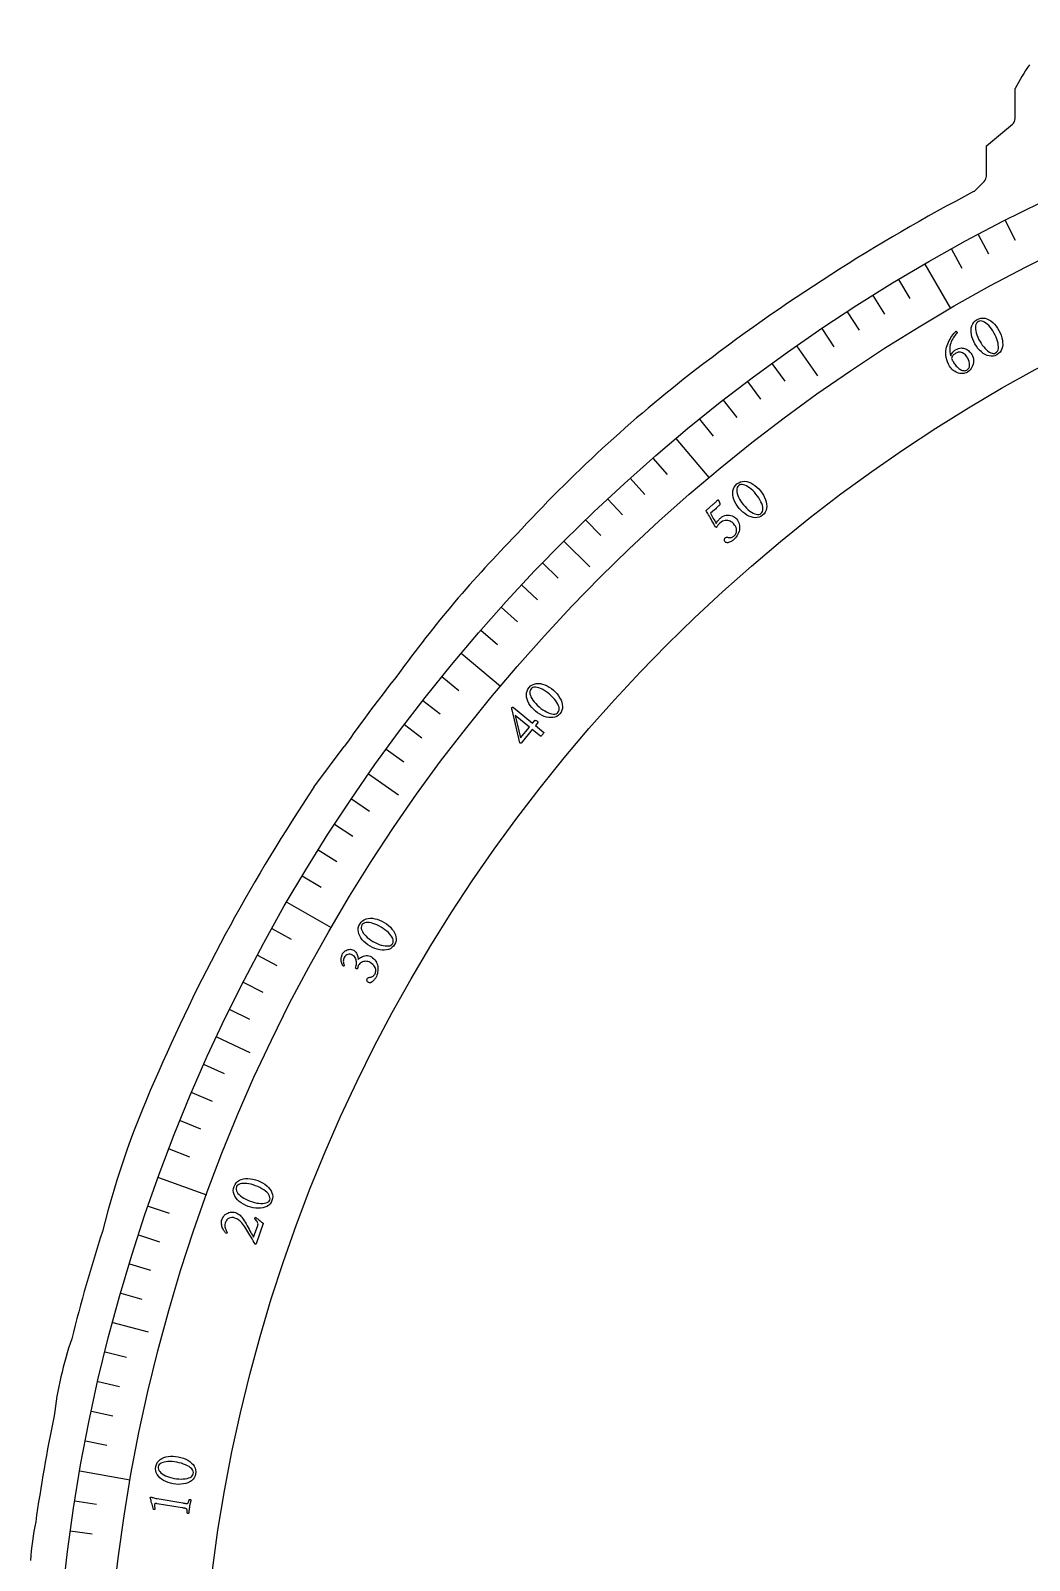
# Model space of a CAD drawing. Header units: millimetres. Extents: x -36.5 to 36.5, y -36.5 to 45.4.
# Drawn here: x -36.24 to -15.74, y 4.37 to 35.77 of the extents above; entities that cross this region are included whole.
import ezdxf

# ---------------------------------------------------------------- set-up
doc = ezdxf.new("R2010")
doc.units = ezdxf.units.MM
for name, color, linetype in [('CUT_OUTER', 1, 'Continuous'), ('ENGRAVE', 7, 'Continuous'), ('ENGRAVE_FINE', 8, 'Continuous'), ('TEXT', 5, 'Continuous')]:
    doc.layers.add(name, color=color, linetype=linetype)

msp = doc.modelspace()

# ---------------------------------------------------------------- linework, layer by layer
at = {"layer": 'CUT_OUTER'}
for points in [[(-16.0341, 33.9649), (-16.0341, 34.5764), (-16.0339, 34.5797)], [(-16.6214, 32.7818), (-16.6214, 33.4015), (-16.6212, 33.4051), (-16.6186, 33.4075), (-16.0881, 33.8497)], [(-16.8509, 32.4902), (-16.6653, 32.6758)], [(-30.4233, 20.2401), (-29.8014, 21.0741)]]:
    msp.add_lwpolyline(points, dxfattribs=at)
for centre, radius, start, end in [((-10.5187, 31.6002), 6.2686, 146.40122, 151.62031), ((-16.1841, 33.9649), 0.15, 309.80907, 0), ((-16.7714, 32.7818), 0.15, 315, 360), ((1.3919, -2.31), 39.2851, 117.72481, 127.62285), ((-16.957, 32.5962), 0.15, 298.88425, 315), ((-5.0852, 6.0857), 28.6813, 127.61292, 137.59247), ((-8.6623, 8.0479), 24.7356, 135.35994, 144.10268), ((-0.3965, 0.2951), 36.0057, 141.82059, 144.75305), ((0.5419, -0.4586), 37.2462, 146.23932, 156.46265), ((-15.9997, 6.3723), 19.356, 155.44656, 165.78946), ((-0.2874, 0.0814), 36.2013, 162.23987, 165.8653), ((-28.1059, 6.4226), 7.7034, 161.06876, 173.17695), ((-0.0952, 0.0178), 36.4032, 168.39978, 171.87331), ((-31.3842, 4.1364), 4.8585, 167.79173, 177.2064)]:
    msp.add_arc(centre, radius, start, end, dxfattribs=at)
at = {"layer": 'ENGRAVE'}
for points in [[(-17.885, 30.9777), (-17.36, 30.0684)], [(-20.5168, 29.3011), (-20.0866, 28.6867)], [(-22.9925, 27.4014), (-22.3176, 26.5971)], [(-25.2932, 25.2932), (-24.7629, 24.7629)], [(-27.4014, 22.9925), (-26.5971, 22.3176)], [(-29.3011, 20.5168), (-28.6867, 20.0866)], [(-30.9777, 17.885), (-30.0684, 17.36)], [(-32.4186, 15.1171), (-31.7389, 14.8001)], [(-33.6128, 12.2341), (-32.6261, 11.8749)], [(-34.5512, 9.258), (-33.8267, 9.0638)], [(-35.2266, 6.2114), (-34.1925, 6.0291)]]:
    msp.add_lwpolyline(points, dxfattribs=at)
for radius in [35.77, 35.77, 34.72, 32.77, 32.77]:
    msp.add_circle((0, 0), radius, dxfattribs=at)
at = {"layer": 'ENGRAVE_FINE'}
for points in [[(-16.2392, 31.8713), (-16.0349, 31.4704)], [(-16.793, 31.583), (-16.5817, 31.1857)], [(-17.3416, 31.2851), (-17.1235, 30.8916)], [(-18.4229, 30.6609), (-18.1911, 30.2751)], [(-18.9552, 30.3347), (-18.7167, 29.9531)], [(-19.4817, 29.9992), (-19.2367, 29.6218)], [(-20.0023, 29.6547), (-19.7507, 29.2816)], [(-21.0251, 28.9385), (-20.7606, 28.5745)], [(-21.5269, 28.5672), (-21.2561, 28.2078)], [(-22.0222, 28.1871), (-21.7452, 27.8325)], [(-22.5108, 27.7985), (-22.2276, 27.4488)], [(-23.4672, 26.996), (-23.172, 26.6563)], [(-23.9348, 26.5823), (-23.6337, 26.2479)], [(-24.3951, 26.1605), (-24.0882, 25.8314)], [(-24.8479, 25.7308), (-24.5353, 25.4071)], [(-25.7308, 24.8479), (-25.4071, 24.5353)], [(-26.1605, 24.3951), (-25.8314, 24.0882)], [(-26.5823, 23.9348), (-26.2479, 23.6337)], [(-26.996, 23.4672), (-26.6563, 23.172)], [(-27.7985, 22.5108), (-27.4488, 22.2276)], [(-28.1871, 22.0222), (-27.8325, 21.7452)], [(-28.5672, 21.5269), (-28.2078, 21.2561)], [(-28.9385, 21.0251), (-28.5745, 20.7606)], [(-29.6547, 20.0023), (-29.2816, 19.7507)], [(-29.9992, 19.4817), (-29.6218, 19.2367)], [(-30.3347, 18.9552), (-29.9531, 18.7167)], [(-30.6609, 18.4229), (-30.2751, 18.1911)], [(-31.2851, 17.3416), (-30.8916, 17.1235)], [(-31.583, 16.793), (-31.1857, 16.5817)], [(-31.8713, 16.2392), (-31.4704, 16.0349)], [(-32.1499, 15.6805), (-31.7454, 15.4833)], [(-32.6775, 14.549), (-32.2664, 14.3659)], [(-32.9265, 13.9765), (-32.5122, 13.8006)], [(-33.1654, 13.3997), (-32.7481, 13.2311)], [(-33.3942, 12.8188), (-32.9741, 12.6576)], [(-33.8212, 11.6456), (-33.3957, 11.4991)], [(-34.0193, 11.0535), (-33.5913, 10.9145)], [(-34.207, 10.4581), (-33.7767, 10.3266)], [(-34.3843, 9.8595), (-33.9518, 9.7355)], [(-34.7075, 8.6535), (-34.2708, 8.5447)], [(-34.8532, 8.0465), (-34.4148, 7.9453)], [(-34.9883, 7.437), (-34.5482, 7.3434)], [(-35.1128, 6.8252), (-34.6711, 6.7394)], [(-35.3296, 5.5957), (-34.8852, 5.5253)], [(-35.4219, 4.9782), (-34.9763, 4.9156)]]:
    msp.add_lwpolyline(points, dxfattribs=at)
at = {"layer": 'TEXT'}
for points in [[(-16.8152, 29.8384), (-16.7747, 29.8571), (-16.7338, 29.8678), (-16.6927, 29.8705), (-16.6512, 29.8653), (-16.6102, 29.853), (-16.5703, 29.8347), (-16.5315, 29.8103), (-16.4938, 29.78), (-16.4579, 29.7447), (-16.4246, 29.7055), (-16.3937, 29.6623), (-16.3654, 29.6152), (-16.3406, 29.5661), (-16.3206, 29.517), (-16.3052, 29.4678), (-16.2944, 29.4186), (-16.2887, 29.3705), (-16.2884, 29.3247), (-16.2935, 29.2811), (-16.304, 29.2398), (-16.3204, 29.2019), (-16.3432, 29.1686), (-16.3724, 29.1399), (-16.4079, 29.1157), (-16.446, 29.0984), (-16.4851, 29.0886), (-16.5251, 29.0865), (-16.5662, 29.092), (-16.6073, 29.1043), (-16.6475, 29.1223), (-16.6868, 29.1462), (-16.7253, 29.1758), (-16.762, 29.2103), (-16.7963, 29.2489), (-16.828, 29.2914), (-16.8572, 29.338), (-16.8828, 29.3867), (-16.9036, 29.4355), (-16.9198, 29.4845), (-16.9311, 29.5336), (-16.9373, 29.5817), (-16.9377, 29.6276), (-16.9324, 29.6714), (-16.9213, 29.7131), (-16.9043, 29.7513), (-16.8809, 29.785), (-16.8512, 29.814), (-16.8152, 29.8384)], [(-17.2538, 29.2199), (-17.225, 29.2351), (-17.1969, 29.2462), (-17.1697, 29.2531), (-17.1432, 29.2559), (-17.1177, 29.2554), (-17.0933, 29.2521), (-17.07, 29.2462), (-17.0479, 29.2376), (-17.0271, 29.2269), (-17.0077, 29.2148), (-16.9896, 29.2014), (-16.973, 29.1866), (-16.958, 29.1711), (-16.9448, 29.1558), (-16.9335, 29.1407), (-16.924, 29.1258), (-16.9083, 29.0945), (-16.897, 29.062), (-16.8901, 29.0284), (-16.8875, 28.9937), (-16.8891, 28.959), (-16.8947, 28.9254), (-16.9044, 28.8928), (-16.918, 28.8613), (-16.9357, 28.8319), (-16.9573, 28.8056), (-16.9828, 28.7824), (-17.0124, 28.7622), (-17.0374, 28.7492), (-17.0628, 28.7398), (-17.0887, 28.7337), (-17.115, 28.7312), (-17.1413, 28.7316), (-17.1673, 28.7347), (-17.1928, 28.7404), (-17.2179, 28.7488), (-17.2424, 28.7595), (-17.2658, 28.7722), (-17.2883, 28.7869), (-17.3098, 28.8036), (-17.3299, 28.8219), (-17.348, 28.8412), (-17.3642, 28.8616), (-17.3784, 28.8831), (-17.4019, 28.926), (-17.4212, 28.9697), (-17.4365, 29.0144), (-17.4477, 29.06), (-17.4544, 29.1058), (-17.4566, 29.1511), (-17.4541, 29.1959), (-17.447, 29.2402), (-17.4387, 29.2737), (-17.4285, 29.3073), (-17.4161, 29.3409), (-17.4017, 29.3745), (-17.3858, 29.4076), (-17.3687, 29.4396), (-17.3506, 29.4705), (-17.3314, 29.5002), (-17.3115, 29.5282), (-17.2915, 29.5538), (-17.2713, 29.577), (-17.2509, 29.5977), (-17.2468, 29.5991), (-17.2424, 29.5983), (-17.2377, 29.5956), (-17.2329, 29.5907), (-17.2283, 29.5852), (-17.2246, 29.5805), (-17.2217, 29.5765), (-17.2196, 29.5733), (-17.2345, 29.5562), (-17.25, 29.5372), (-17.266, 29.5164), (-17.2825, 29.4937), (-17.2989, 29.4692), (-17.3142, 29.443), (-17.3287, 29.415), (-17.3421, 29.3853), (-17.3538, 29.3539), (-17.3631, 29.321), (-17.3698, 29.2866), (-17.3741, 29.2506), (-17.3752, 29.2132), (-17.3724, 29.1743), (-17.3659, 29.134), (-17.3555, 29.0921), (-17.3469, 29.1124), (-17.3367, 29.1319), (-17.3248, 29.1505), (-17.3112, 29.1683), (-17.2968, 29.1846), (-17.2825, 29.1986), (-17.2681, 29.2104), (-17.2538, 29.2199)], [(-16.786, 29.8003), (-16.8076, 29.7846), (-16.8244, 29.7644), (-16.8365, 29.7398), (-16.8439, 29.7108), (-16.8468, 29.6783), (-16.8457, 29.6433), (-16.8405, 29.6057), (-16.8312, 29.5656), (-16.8182, 29.5239), (-16.8017, 29.4815), (-16.7817, 29.4384), (-16.7583, 29.3946), (-16.7328, 29.3527), (-16.7061, 29.3138), (-16.6781, 29.278), (-16.6489, 29.2453), (-16.6192, 29.2164), (-16.59, 29.1921), (-16.5613, 29.1723), (-16.533, 29.1572), (-16.5059, 29.1473), (-16.4807, 29.1436), (-16.4573, 29.146), (-16.4358, 29.1545), (-16.4133, 29.1709), (-16.3961, 29.1916), (-16.3842, 29.2167), (-16.3775, 29.2463), (-16.3756, 29.2793), (-16.3777, 29.3149), (-16.384, 29.3531), (-16.3945, 29.3939), (-16.4085, 29.4362), (-16.4254, 29.4789), (-16.4454, 29.5221), (-16.4683, 29.5657), (-16.4935, 29.6083), (-16.5197, 29.6474), (-16.5469, 29.683), (-16.5752, 29.7152), (-16.6038, 29.7432), (-16.6322, 29.7667), (-16.6604, 29.7856), (-16.6883, 29.8), (-16.7153, 29.809), (-16.7406, 29.8121), (-16.7642, 29.8092), (-16.786, 29.8003)], [(-17.3356, 29.038), (-17.3312, 29.0282), (-17.3266, 29.0184), (-17.3217, 29.0085), (-17.3167, 28.9986), (-17.3114, 28.9887), (-17.306, 28.9788), (-17.3005, 28.9691), (-17.2948, 28.9594), (-17.283, 28.9408), (-17.27, 28.9224), (-17.2557, 28.9041), (-17.2402, 28.886), (-17.2238, 28.8687), (-17.2067, 28.8526), (-17.189, 28.838), (-17.1707, 28.8246), (-17.152, 28.8131), (-17.1332, 28.8037), (-17.1144, 28.7967), (-17.0955, 28.7919), (-17.0768, 28.7899), (-17.0588, 28.7912), (-17.0415, 28.7958), (-17.0248, 28.8038), (-17.0014, 28.8219), (-16.9839, 28.8448), (-16.9726, 28.8725), (-16.9673, 28.9051), (-16.968, 28.9404), (-16.9748, 28.9763), (-16.9876, 29.0129), (-17.0066, 29.0502), (-17.0212, 29.0731), (-17.0371, 29.0942), (-17.0543, 29.1133), (-17.0728, 29.1306), (-17.0924, 29.1453), (-17.1129, 29.1568), (-17.1343, 29.165), (-17.1566, 29.1701), (-17.1797, 29.1712), (-17.2034, 29.1678), (-17.2276, 29.1598), (-17.2524, 29.1472), (-17.2645, 29.1395), (-17.2766, 29.1304), (-17.2888, 29.12), (-17.3011, 29.1084), (-17.3125, 29.0947), (-17.3221, 29.0785), (-17.3298, 29.0595), (-17.3356, 29.038)], [(-21.7411, 26.4651), (-21.7045, 26.4906), (-21.6661, 26.5083), (-21.6261, 26.5181), (-21.5843, 26.5201), (-21.5418, 26.5151), (-21.4993, 26.504), (-21.4568, 26.4868), (-21.4145, 26.4635), (-21.373, 26.4349), (-21.3334, 26.4021), (-21.2955, 26.3649), (-21.2594, 26.3234), (-21.2265, 26.2794), (-21.1982, 26.2345), (-21.1745, 26.1888), (-21.1553, 26.1422), (-21.1413, 26.0958), (-21.1331, 26.0507), (-21.1306, 26.0069), (-21.1337, 25.9644), (-21.1433, 25.9242), (-21.16, 25.8875), (-21.1837, 25.8541), (-21.2146, 25.8242), (-21.2491, 25.8005), (-21.2858, 25.7841), (-21.3249, 25.7751), (-21.3663, 25.7734), (-21.4089, 25.7783), (-21.4516, 25.7891), (-21.4945, 25.8057), (-21.5375, 25.8282), (-21.5797, 25.8559), (-21.6201, 25.8879), (-21.6588, 25.9243), (-21.6956, 25.9651), (-21.7292, 26.0086), (-21.7583, 26.053), (-21.7826, 26.0984), (-21.8024, 26.1448), (-21.8167, 26.1911), (-21.8251, 26.2363), (-21.8275, 26.2804), (-21.8239, 26.3233), (-21.8137, 26.3639), (-21.7965, 26.4011), (-21.7723, 26.4349), (-21.7411, 26.4651)], [(-21.7058, 26.4327), (-21.7243, 26.4135), (-21.7374, 26.3907), (-21.745, 26.3644), (-21.7472, 26.3345), (-21.7444, 26.302), (-21.7372, 26.2677), (-21.7256, 26.2316), (-21.7095, 26.1937), (-21.6894, 26.1549), (-21.6658, 26.116), (-21.6387, 26.077), (-21.608, 26.038), (-21.5757, 26.0011), (-21.5426, 25.9674), (-21.5088, 25.9371), (-21.4743, 25.9099), (-21.4401, 25.8866), (-21.4071, 25.8678), (-21.3754, 25.8533), (-21.3449, 25.8433), (-21.3165, 25.8383), (-21.291, 25.839), (-21.2684, 25.8454), (-21.2488, 25.8576), (-21.2295, 25.8776), (-21.2161, 25.901), (-21.2087, 25.9278), (-21.2073, 25.958), (-21.2111, 25.9909), (-21.2194, 26.0256), (-21.2322, 26.0621), (-21.2496, 26.1005), (-21.2707, 26.1397), (-21.2949, 26.1788), (-21.322, 26.2179), (-21.3521, 26.2568), (-21.3843, 26.2944), (-21.4169, 26.3284), (-21.4499, 26.3587), (-21.4834, 26.3855), (-21.5164, 26.4082), (-21.5485, 26.4264), (-21.5795, 26.4401), (-21.6095, 26.4493), (-21.6376, 26.4535), (-21.6631, 26.4522), (-21.6858, 26.4452), (-21.7058, 26.4327)], [(-22.0818, 25.7661), (-22.0522, 25.7886), (-22.0221, 25.8059), (-21.9913, 25.818), (-21.96, 25.825), (-21.9289, 25.8275), (-21.8987, 25.8263), (-21.8694, 25.8213), (-21.841, 25.8127), (-21.8143, 25.8009), (-21.7901, 25.7864), (-21.7685, 25.7693), (-21.7494, 25.7494), (-21.73, 25.7237), (-21.7142, 25.6969), (-21.7023, 25.669), (-21.694, 25.64), (-21.689, 25.6105), (-21.6871, 25.581), (-21.6881, 25.5516), (-21.6922, 25.5222), (-21.699, 25.4932), (-21.7083, 25.465), (-21.7201, 25.4375), (-21.7343, 25.4109), (-21.7507, 25.3855), (-21.7689, 25.3617), (-21.7889, 25.3396), (-21.8108, 25.3192), (-21.8211, 25.3109), (-21.8332, 25.3023), (-21.847, 25.2933), (-21.8626, 25.284), (-21.8791, 25.2753), (-21.8956, 25.2679), (-21.9122, 25.2619), (-21.9287, 25.2573), (-21.9327, 25.2574), (-21.938, 25.258), (-21.9447, 25.2592), (-21.9527, 25.2609), (-21.961, 25.2634), (-21.9684, 25.267), (-21.9749, 25.2715), (-21.9805, 25.2769), (-21.9884, 25.2876), (-21.9938, 25.2985), (-21.9969, 25.3099), (-21.9975, 25.3215), (-21.996, 25.3328), (-21.9927, 25.3428), (-21.9875, 25.3515), (-21.9805, 25.359), (-21.9702, 25.3662), (-21.9594, 25.3705), (-21.9479, 25.372), (-21.9358, 25.3707), (-21.9236, 25.3681), (-21.9116, 25.3661), (-21.9, 25.3645), (-21.8888, 25.3634), (-21.8759, 25.3632), (-21.8633, 25.3647), (-21.8509, 25.3678), (-21.8387, 25.3726), (-21.827, 25.3785), (-21.8159, 25.385), (-21.8055, 25.3922), (-21.7957, 25.4), (-21.7835, 25.412), (-21.7728, 25.4259), (-21.7636, 25.4417), (-21.7558, 25.4593), (-21.7504, 25.4786), (-21.748, 25.4994), (-21.7487, 25.5216), (-21.7525, 25.5454), (-21.7601, 25.5703), (-21.7724, 25.5962), (-21.7893, 25.6229), (-21.8109, 25.6506), (-21.8252, 25.6655), (-21.8418, 25.6791), (-21.8606, 25.6913), (-21.8816, 25.7021), (-21.9044, 25.7107), (-21.9284, 25.716), (-21.9537, 25.718), (-21.9802, 25.7168), (-22.0076, 25.7112), (-22.0354, 25.7002), (-22.0635, 25.6837), (-22.092, 25.6618), (-22.1005, 25.654), (-22.1098, 25.6444), (-22.1201, 25.6331), (-22.1313, 25.62), (-22.1419, 25.6068), (-22.1504, 25.595), (-22.1569, 25.5847), (-22.1613, 25.5757), (-22.163, 25.5748), (-22.1652, 25.5744), (-22.1677, 25.5746), (-22.1707, 25.5755), (-22.1738, 25.5768), (-22.1766, 25.5784), (-22.1791, 25.5804), (-22.1814, 25.5828), (-22.1997, 25.6149), (-22.2179, 25.6471), (-22.2361, 25.6793), (-22.2543, 25.7115), (-22.2722, 25.7432), (-22.2894, 25.7738), (-22.306, 25.8033), (-22.322, 25.8317), (-22.337, 25.8582), (-22.3507, 25.882), (-22.3631, 25.9032), (-22.3741, 25.9217), (-22.2276, 26.0475), (-22.2174, 26.0564), (-22.2073, 26.0656), (-22.1973, 26.0752), (-22.1874, 26.0851), (-22.178, 26.0949), (-22.1696, 26.104), (-22.1621, 26.1124), (-22.1555, 26.1201), (-22.1502, 26.1265), (-22.1463, 26.1311), (-22.1441, 26.1338), (-22.1433, 26.1347), (-22.1396, 26.1354), (-22.1362, 26.136), (-22.1331, 26.1365), (-22.1303, 26.1371), (-22.1278, 26.1373), (-22.1255, 26.1368), (-22.1235, 26.1358), (-22.1216, 26.1341), (-22.1201, 26.1318), (-22.118, 26.1279), (-22.1153, 26.1224), (-22.112, 26.1154), (-22.1085, 26.1073), (-22.1052, 26.0985), (-22.1019, 26.0891), (-22.0988, 26.0791), (-22.0961, 26.0689), (-22.0941, 26.0588), (-22.0929, 26.0491), (-22.0924, 26.0395), (-22.1023, 26.0294), (-22.1132, 26.0185), (-22.125, 26.0066), (-22.1379, 25.9939), (-22.1521, 25.9804), (-22.1677, 25.966), (-22.1848, 25.9507), (-22.2033, 25.9346), (-22.2865, 25.8632), (-22.272, 25.8372), (-22.2573, 25.8111), (-22.2423, 25.7849), (-22.2271, 25.7585), (-22.2121, 25.7324), (-22.1976, 25.7067), (-22.1836, 25.6816), (-22.1702, 25.657), (-22.1627, 25.6702), (-22.1533, 25.6844), (-22.1421, 25.6997), (-22.129, 25.716), (-22.1156, 25.7318), (-22.1032, 25.7454), (-22.092, 25.7568), (-22.0818, 25.7661)], [(-26.0064, 22.2878), (-25.9748, 22.3192), (-25.9401, 22.3433), (-25.9023, 22.3599), (-25.8616, 22.3691), (-25.8188, 22.3716), (-25.775, 22.368), (-25.7303, 22.3584), (-25.6845, 22.3428), (-25.6387, 22.3219), (-25.5939, 22.2965), (-25.5502, 22.2664), (-25.5074, 22.2319), (-25.4674, 22.1942), (-25.4317, 22.1549), (-25.4004, 22.114), (-25.3735, 22.0714), (-25.3517, 22.0282), (-25.3357, 21.9852), (-25.3256, 21.9425), (-25.3213, 21.9001), (-25.3238, 21.8589), (-25.3338, 21.8198), (-25.3514, 21.7828), (-25.3766, 21.748), (-25.4065, 21.7186), (-25.4398, 21.6961), (-25.4767, 21.6805), (-25.5172, 21.6716), (-25.56, 21.6691), (-25.6039, 21.6723), (-25.649, 21.6812), (-25.6953, 21.6959), (-25.7417, 21.7158), (-25.7871, 21.7403), (-25.8314, 21.7694), (-25.8748, 21.8032), (-25.9155, 21.8402), (-25.9518, 21.8789), (-25.9836, 21.9194), (-26.0111, 21.9617), (-26.0333, 22.0048), (-26.0495, 22.0478), (-26.0594, 22.0908), (-26.0633, 22.1337), (-26.0604, 22.1755), (-26.0499, 22.2151), (-26.0319, 22.2525), (-26.0064, 22.2878)], [(-25.966, 22.262), (-25.9809, 22.2398), (-25.9898, 22.2151), (-25.9928, 22.1879), (-25.9898, 22.1581), (-25.9814, 22.1265), (-25.9683, 22.094), (-25.9506, 22.0605), (-25.9282, 22.0259), (-25.9017, 21.9912), (-25.8717, 21.957), (-25.8382, 21.9234), (-25.8012, 21.8902), (-25.7629, 21.8595), (-25.7245, 21.8321), (-25.686, 21.808), (-25.6473, 21.7873), (-25.6095, 21.7703), (-25.5738, 21.7575), (-25.54, 21.7487), (-25.5083, 21.7441), (-25.4794, 21.7442), (-25.4544, 21.7493), (-25.4333, 21.7596), (-25.4161, 21.7749), (-25.4005, 21.798), (-25.3915, 21.8233), (-25.3888, 21.851), (-25.3927, 21.8811), (-25.4021, 21.9128), (-25.4163, 21.9455), (-25.4353, 21.9792), (-25.4591, 22.014), (-25.4867, 22.049), (-25.5173, 22.0833), (-25.5507, 22.117), (-25.5872, 22.1502), (-25.6254, 22.1816), (-25.6634, 22.2094), (-25.7012, 22.2335), (-25.7388, 22.2541), (-25.7753, 22.2707), (-25.81, 22.283), (-25.843, 22.2912), (-25.8741, 22.295), (-25.9025, 22.2943), (-25.9273, 22.2885), (-25.9485, 22.2778), (-25.966, 22.262)], [(-26.3571, 21.8781), (-26.3536, 21.8816), (-26.3497, 21.8839), (-26.3456, 21.885), (-26.3412, 21.8849), (-26.3368, 21.884), (-26.3329, 21.8826), (-26.3293, 21.8807), (-26.326, 21.8784), (-25.9356, 21.5539), (-25.8865, 21.6128), (-25.8837, 21.6146), (-25.8795, 21.615), (-25.8738, 21.6141), (-25.8668, 21.6117), (-25.859, 21.6082), (-25.8511, 21.6038), (-25.8431, 21.5984), (-25.835, 21.5921), (-25.83, 21.5876), (-25.8261, 21.5833), (-25.8232, 21.5793), (-25.8214, 21.5755), (-25.8788, 21.5067), (-25.7053, 21.3626), (-25.7055, 21.362), (-25.7061, 21.3604), (-25.707, 21.3577), (-25.7082, 21.3539), (-25.711, 21.3483), (-25.7165, 21.3401), (-25.7246, 21.3294), (-25.7354, 21.3161), (-25.7487, 21.301), (-25.7593, 21.2913), (-25.7673, 21.2867), (-25.7727, 21.2875), (-25.9435, 21.4286), (-26.1728, 21.1479), (-26.1764, 21.1469), (-26.1801, 21.1464), (-26.1839, 21.1465), (-26.1877, 21.1472), (-26.1914, 21.1483), (-26.1945, 21.1496), (-26.1973, 21.151), (-26.1995, 21.1526), (-26.3566, 21.8271), (-26.3575, 21.8327), (-26.3584, 21.8391), (-26.3594, 21.8464), (-26.3603, 21.8546), (-26.3609, 21.8626), (-26.3605, 21.8691), (-26.3593, 21.8743), (-26.3571, 21.8781)], [(-26.2912, 21.7158), (-26.1837, 21.2518), (-26.0004, 21.4756)], [(-29.4816, 17.4332), (-29.4558, 17.4697), (-29.4258, 17.4994), (-29.3916, 17.5223), (-29.353, 17.5384), (-29.3113, 17.5483), (-29.2676, 17.5524), (-29.2219, 17.5508), (-29.1741, 17.5433), (-29.1253, 17.5307), (-29.0768, 17.5134), (-29.0285, 17.4914), (-28.9804, 17.4648), (-28.9345, 17.4347), (-28.8925, 17.4022), (-28.8546, 17.3673), (-28.8207, 17.3301), (-28.7917, 17.2913), (-28.7685, 17.2517), (-28.7511, 17.2114), (-28.7396, 17.1704), (-28.7348, 17.1293), (-28.7379, 17.0891), (-28.7488, 17.0497), (-28.7676, 17.011), (-28.7919, 16.9769), (-28.8208, 16.9489), (-28.8544, 16.9271), (-28.8927, 16.9114), (-28.9345, 16.9014), (-28.9783, 16.8969), (-29.0243, 16.8979), (-29.0724, 16.9044), (-29.1215, 16.9159), (-29.1705, 16.9321), (-29.2192, 16.9531), (-29.2678, 16.9789), (-29.3143, 17.0082), (-29.3567, 17.0401), (-29.3952, 17.0744), (-29.4296, 17.1113), (-29.4589, 17.1499), (-29.4823, 17.1894), (-29.4996, 17.23), (-29.5108, 17.2716), (-29.5152, 17.3132), (-29.5117, 17.3541), (-29.5005, 17.3941), (-29.4816, 17.4332)], [(-29.4373, 17.4148), (-29.4481, 17.3904), (-29.4526, 17.3645), (-29.4508, 17.3372), (-29.4426, 17.3084), (-29.4289, 17.2788), (-29.4104, 17.249), (-29.3871, 17.219), (-29.359, 17.1889), (-29.3269, 17.1593), (-29.2914, 17.1309), (-29.2526, 17.1035), (-29.2104, 17.0774), (-29.1674, 17.0537), (-29.1248, 17.0334), (-29.0827, 17.0164), (-29.041, 17.0027), (-29.0009, 16.9925), (-28.9634, 16.9861), (-28.9287, 16.9833), (-28.8966, 16.9843), (-28.8682, 16.9894), (-28.8445, 16.9988), (-28.8254, 17.0125), (-28.8111, 17.0307), (-28.7998, 17.0561), (-28.7953, 17.0826), (-28.7975, 17.1103), (-28.8065, 17.1393), (-28.8213, 17.1688), (-28.841, 17.1986), (-28.8655, 17.2285), (-28.895, 17.2586), (-28.9283, 17.2883), (-28.9643, 17.3168), (-29.0032, 17.3442), (-29.0448, 17.3705), (-29.0879, 17.3948), (-29.1302, 17.4156), (-29.1716, 17.4328), (-29.2121, 17.4465), (-29.251, 17.4565), (-29.2873, 17.4626), (-29.3212, 17.4649), (-29.3525, 17.4633), (-29.3804, 17.4577), (-29.4038, 17.4477), (-29.4228, 17.4334), (-29.4373, 17.4148)], [(-29.8336, 16.8263), (-29.8241, 16.8407), (-29.8121, 16.8547), (-29.7976, 16.8681), (-29.7806, 16.8811), (-29.7618, 16.8927), (-29.7417, 16.902), (-29.7204, 16.9089), (-29.6978, 16.9134), (-29.6747, 16.9147), (-29.6516, 16.9119), (-29.6286, 16.905), (-29.6057, 16.894), (-29.5889, 16.8829), (-29.5742, 16.8701), (-29.5614, 16.8553), (-29.5506, 16.8388), (-29.5416, 16.8212), (-29.534, 16.8033), (-29.528, 16.7851), (-29.5234, 16.7667), (-29.52, 16.7487), (-29.5173, 16.732), (-29.5154, 16.7167), (-29.5142, 16.7026), (-29.5015, 16.7172), (-29.4863, 16.7311), (-29.4687, 16.7444), (-29.4485, 16.7569), (-29.4265, 16.7679), (-29.4032, 16.7763), (-29.3785, 16.7821), (-29.3526, 16.7854), (-29.3259, 16.7851), (-29.299, 16.7805), (-29.2719, 16.7714), (-29.2445, 16.7578), (-29.2175, 16.7403), (-29.1936, 16.7205), (-29.1728, 16.6983), (-29.155, 16.6739), (-29.1403, 16.6479), (-29.1284, 16.6209), (-29.1193, 16.5929), (-29.1131, 16.5638), (-29.1096, 16.5342), (-29.1087, 16.5046), (-29.1103, 16.4748), (-29.1146, 16.4449), (-29.1213, 16.4154), (-29.1303, 16.3868), (-29.1416, 16.3592), (-29.1551, 16.3325), (-29.162, 16.3212), (-29.1704, 16.309), (-29.1803, 16.2958), (-29.1918, 16.2817), (-29.2043, 16.2679), (-29.2173, 16.2553), (-29.2308, 16.244), (-29.2447, 16.234), (-29.2485, 16.2327), (-29.2537, 16.2315), (-29.2604, 16.2303), (-29.2685, 16.2292), (-29.2772, 16.2288), (-29.2853, 16.2296), (-29.293, 16.2315), (-29.3001, 16.2348), (-29.3112, 16.2421), (-29.3201, 16.2505), (-29.3268, 16.2601), (-29.3314, 16.2709), (-29.3338, 16.2819), (-29.3341, 16.2925), (-29.3322, 16.3025), (-29.3282, 16.3119), (-29.321, 16.3222), (-29.3123, 16.33), (-29.302, 16.3353), (-29.2902, 16.3381), (-29.2778, 16.3399), (-29.2659, 16.3421), (-29.2545, 16.3446), (-29.2435, 16.3474), (-29.2313, 16.3516), (-29.22, 16.3574), (-29.2094, 16.3645), (-29.1996, 16.3732), (-29.1906, 16.3827), (-29.1824, 16.3927), (-29.1751, 16.403), (-29.1685, 16.4136), (-29.1612, 16.4291), (-29.1559, 16.4458), (-29.1526, 16.4638), (-29.1514, 16.483), (-29.1528, 16.503), (-29.1577, 16.5233), (-29.166, 16.544), (-29.1777, 16.565), (-29.1934, 16.5858), (-29.2137, 16.6059), (-29.2388, 16.6253), (-29.2686, 16.6439), (-29.2915, 16.6553), (-29.3146, 16.6633), (-29.3378, 16.6679), (-29.3611, 16.6692), (-29.384, 16.6675), (-29.406, 16.6633), (-29.427, 16.6565), (-29.4471, 16.6472), (-29.4656, 16.6356), (-29.4818, 16.622), (-29.4956, 16.6065), (-29.5072, 16.589), (-29.512, 16.5795), (-29.5162, 16.5695), (-29.5197, 16.5591), (-29.5225, 16.5482), (-29.5249, 16.5377), (-29.5271, 16.5285), (-29.5291, 16.5207), (-29.531, 16.5142), (-29.5375, 16.5138), (-29.544, 16.5146), (-29.5504, 16.5165), (-29.5567, 16.5195), (-29.5604, 16.5217), (-29.5633, 16.5239), (-29.5655, 16.5261), (-29.5669, 16.5282), (-29.5603, 16.5538), (-29.5552, 16.5795), (-29.5518, 16.6053), (-29.5499, 16.6313), (-29.5502, 16.6568), (-29.553, 16.6813), (-29.5584, 16.7046), (-29.5664, 16.7268), (-29.5776, 16.7475), (-29.5924, 16.7662), (-29.611, 16.7829), (-29.6332, 16.7976), (-29.6558, 16.8078), (-29.6787, 16.813), (-29.702, 16.8132), (-29.7256, 16.8084), (-29.7481, 16.799), (-29.7682, 16.7852), (-29.7858, 16.7672), (-29.8008, 16.7448), (-29.8096, 16.7267), (-29.8156, 16.7086), (-29.8189, 16.6905), (-29.8194, 16.6724), (-29.8181, 16.655), (-29.8159, 16.6389), (-29.8128, 16.624), (-29.8087, 16.6105), (-29.8046, 16.5988), (-29.8015, 16.5891), (-29.7994, 16.5817), (-29.7982, 16.5764), (-29.8, 16.5744), (-29.8029, 16.5729), (-29.8067, 16.5719), (-29.8115, 16.5716), (-29.8167, 16.5718), (-29.8215, 16.5725), (-29.826, 16.5739), (-29.8302, 16.5759), (-29.8382, 16.5926), (-29.8452, 16.6104), (-29.8513, 16.6293), (-29.8565, 16.6494), (-29.8604, 16.6703), (-29.8626, 16.6918), (-29.8633, 16.7138), (-29.8623, 16.7363), (-29.8591, 16.759), (-29.8533, 16.7816), (-29.8448, 16.8041), (-29.8336, 16.8263)], [(-32.0609, 12.0489), (-32.0419, 12.0893), (-32.0175, 12.1238), (-31.9877, 12.1523), (-31.9526, 12.1749), (-31.9133, 12.1919), (-31.8709, 12.2035), (-31.8256, 12.2098), (-31.7772, 12.2108), (-31.727, 12.2068), (-31.6763, 12.1982), (-31.6249, 12.1849), (-31.5729, 12.1671), (-31.5224, 12.1454), (-31.4754, 12.1207), (-31.432, 12.0929), (-31.3921, 12.0621), (-31.3569, 12.029), (-31.3272, 11.9941), (-31.3031, 11.9574), (-31.2846, 11.919), (-31.2728, 11.8794), (-31.2688, 11.8392), (-31.2727, 11.7985), (-31.2845, 11.7571), (-31.3025, 11.7193), (-31.3261, 11.6868), (-31.3554, 11.6594), (-31.3904, 11.6373), (-31.4298, 11.6202), (-31.4722, 11.6082), (-31.5176, 11.6012), (-31.5661, 11.5992), (-31.6165, 11.602), (-31.6675, 11.6095), (-31.7192, 11.6217), (-31.7715, 11.6386), (-31.8224, 11.6595), (-31.8697, 11.6834), (-31.9135, 11.7106), (-31.9538, 11.7409), (-31.9894, 11.7738), (-32.0193, 11.8088), (-32.0434, 11.8457), (-32.0617, 11.8847), (-32.0732, 11.925), (-32.0769, 11.9658), (-32.0728, 12.0071), (-32.0609, 12.0489)], [(-32.0141, 12.0385), (-32.0205, 12.0126), (-32.0205, 11.9863), (-32.0139, 11.9597), (-32.0009, 11.9328), (-31.9822, 11.906), (-31.9589, 11.8799), (-31.9307, 11.8544), (-31.8978, 11.8296), (-31.8611, 11.8061), (-31.8212, 11.7842), (-31.7782, 11.764), (-31.7321, 11.7456), (-31.6856, 11.7298), (-31.6402, 11.7172), (-31.5957, 11.7077), (-31.5523, 11.7015), (-31.511, 11.6984), (-31.473, 11.6986), (-31.4383, 11.7019), (-31.4069, 11.7085), (-31.3798, 11.7184), (-31.3581, 11.7317), (-31.3417, 11.7486), (-31.3307, 11.7689), (-31.324, 11.7959), (-31.3242, 11.8228), (-31.3312, 11.8498), (-31.3451, 11.8767), (-31.3648, 11.9032), (-31.3893, 11.9291), (-31.4187, 11.9543), (-31.4529, 11.9789), (-31.4909, 12.0023), (-31.5313, 12.0241), (-31.5743, 12.0443), (-31.6199, 12.063), (-31.6666, 12.0794), (-31.7118, 12.0926), (-31.7556, 12.1024), (-31.7979, 12.1088), (-31.8379, 12.1119), (-31.8747, 12.1116), (-31.9085, 12.108), (-31.9391, 12.101), (-31.9655, 12.0906), (-31.9869, 12.0767), (-32.0031, 12.0593), (-32.0141, 12.0385)], [(-31.6191, 11.4173), (-31.6059, 11.4055), (-31.5918, 11.3932), (-31.5768, 11.3803), (-31.5608, 11.367), (-31.5446, 11.3536), (-31.529, 11.3409), (-31.514, 11.3287), (-31.4996, 11.317), (-31.4866, 11.3066), (-31.4759, 11.2981), (-31.4675, 11.2914), (-31.4615, 11.2866), (-31.6081, 10.8692), (-31.6102, 10.8678), (-31.6127, 10.8664), (-31.6156, 10.8652), (-31.619, 10.8639), (-31.6223, 10.8629), (-31.6252, 10.8624), (-31.6277, 10.8624), (-31.6298, 10.8628), (-31.65, 10.8983), (-31.6707, 10.9344), (-31.6919, 10.9711), (-31.7135, 11.0083), (-31.7354, 11.0455), (-31.7573, 11.0821), (-31.7792, 11.118), (-31.8012, 11.1533), (-31.8228, 11.1872), (-31.8438, 11.219), (-31.8641, 11.2487), (-31.8837, 11.2763), (-31.9042, 11.3027), (-31.9241, 11.3252), (-31.9435, 11.3438), (-31.9623, 11.3584), (-31.9814, 11.3704), (-32.0014, 11.3813), (-32.0224, 11.391), (-32.0443, 11.3995), (-32.075, 11.4077), (-32.1049, 11.4102), (-32.134, 11.4071), (-32.1623, 11.3982), (-32.188, 11.3842), (-32.2094, 11.3658), (-32.2264, 11.3428), (-32.239, 11.3154), (-32.2461, 11.2911), (-32.2499, 11.2674), (-32.2505, 11.2445), (-32.2479, 11.2221), (-32.2431, 11.2009), (-32.2373, 11.1813), (-32.2304, 11.1632), (-32.2224, 11.1468), (-32.2143, 11.1323), (-32.2071, 11.1203), (-32.2008, 11.1107), (-32.1955, 11.1036), (-32.1973, 11.0999), (-32.2001, 11.0966), (-32.204, 11.0935), (-32.209, 11.0906), (-32.214, 11.0883), (-32.2181, 11.0869), (-32.2213, 11.0863), (-32.2237, 11.0865), (-32.2293, 11.0915), (-32.2363, 11.0988), (-32.2447, 11.1085), (-32.2545, 11.1204), (-32.2648, 11.1345), (-32.2749, 11.1503), (-32.2847, 11.1679), (-32.2942, 11.1872), (-32.3028, 11.2079), (-32.31, 11.2294), (-32.3156, 11.2516), (-32.3196, 11.2748), (-32.3214, 11.2984), (-32.3203, 11.3224), (-32.3161, 11.3466), (-32.3089, 11.3712), (-32.2968, 11.3996), (-32.2816, 11.4254), (-32.2631, 11.4485), (-32.2414, 11.4689), (-32.2176, 11.4864), (-32.1925, 11.5006), (-32.1663, 11.5114), (-32.1388, 11.519), (-32.1111, 11.523), (-32.0838, 11.5232), (-32.057, 11.5195), (-32.0306, 11.5121), (-32.0054, 11.5017), (-31.9818, 11.4892), (-31.9597, 11.4747), (-31.9393, 11.4581), (-31.9204, 11.4398), (-31.9029, 11.42), (-31.8868, 11.3988), (-31.872, 11.3762), (-31.8533, 11.3449), (-31.8341, 11.3122), (-31.8144, 11.2781), (-31.7942, 11.2426), (-31.7742, 11.2068), (-31.7547, 11.1721), (-31.736, 11.1385), (-31.7179, 11.106), (-31.701, 11.0756), (-31.6858, 11.0484), (-31.6723, 11.0245), (-31.6606, 11.0039), (-31.5761, 11.2441), (-31.5714, 11.2617), (-31.5702, 11.2788), (-31.5724, 11.2952), (-31.5781, 11.311), (-31.5871, 11.3269), (-31.5992, 11.3436), (-31.6145, 11.3609), (-31.6329, 11.3789), (-31.6355, 11.3819), (-31.6368, 11.3856), (-31.6368, 11.39), (-31.6354, 11.3952), (-31.6345, 11.3973), (-31.633, 11.4), (-31.631, 11.4031), (-31.6285, 11.4067), (-31.6258, 11.4103), (-31.6233, 11.4133), (-31.6211, 11.4156), (-31.6191, 11.4173)], [(-33.6661, 6.2986), (-33.6544, 6.3416), (-33.6364, 6.3798), (-33.612, 6.4131), (-33.5813, 6.4414), (-33.5455, 6.465), (-33.5059, 6.4838), (-33.4623, 6.4979), (-33.4148, 6.5072), (-33.3647, 6.512), (-33.3132, 6.5123), (-33.2603, 6.5082), (-33.206, 6.4997), (-33.1525, 6.4871), (-33.102, 6.4709), (-33.0544, 6.4511), (-33.0098, 6.4277), (-32.9693, 6.4012), (-32.934, 6.3719), (-32.9039, 6.34), (-32.879, 6.3054), (-32.8605, 6.2684), (-32.8496, 6.2296), (-32.8464, 6.1888), (-32.8508, 6.146), (-32.862, 6.1057), (-32.8796, 6.0695), (-32.9037, 6.0375), (-32.9343, 6.0096), (-32.9701, 5.986), (-33.0098, 5.9668), (-33.0533, 5.952), (-33.1008, 5.9415), (-33.1509, 5.9356), (-33.2024, 5.9341), (-33.2554, 5.9372), (-33.3098, 5.9447), (-33.3636, 5.9564), (-33.4143, 5.9718), (-33.4622, 5.991), (-33.5071, 6.0138), (-33.5479, 6.04), (-33.5834, 6.0693), (-33.6135, 6.1015), (-33.6383, 6.1367), (-33.6567, 6.1743), (-33.6674, 6.2139), (-33.6706, 6.2553), (-33.6661, 6.2986)], [(-33.6182, 6.2964), (-33.62, 6.2698), (-33.6154, 6.244), (-33.6043, 6.2189), (-33.5868, 6.1946), (-33.5638, 6.1715), (-33.5362, 6.1498), (-33.5041, 6.1296), (-33.4674, 6.1109), (-33.4271, 6.0941), (-33.384, 6.0795), (-33.3382, 6.0671), (-33.2896, 6.0569), (-33.2411, 6.0494), (-33.1941, 6.0449), (-33.1487, 6.0433), (-33.1049, 6.0447), (-33.0637, 6.0489), (-33.0263, 6.0556), (-32.9927, 6.0649), (-32.9629, 6.0768), (-32.9379, 6.0913), (-32.9189, 6.1082), (-32.9057, 6.1277), (-32.8984, 6.1496), (-32.8965, 6.1773), (-32.9013, 6.2038), (-32.9129, 6.2291), (-32.9312, 6.2532), (-32.9553, 6.276), (-32.9839, 6.2972), (-33.0172, 6.3169), (-33.0552, 6.3351), (-33.0966, 6.3516), (-33.1402, 6.3661), (-33.1861, 6.3785), (-33.2342, 6.389), (-33.283, 6.3971), (-33.3299, 6.4022), (-33.3747, 6.4042), (-33.4175, 6.4032), (-33.4574, 6.3993), (-33.4937, 6.3927), (-33.5262, 6.3832), (-33.5552, 6.371), (-33.5794, 6.3562), (-33.598, 6.3388), (-33.6109, 6.3189), (-33.6182, 6.2964)], [(-33.128, 5.4528), (-33.6419, 5.5374), (-33.6546, 5.5391), (-33.6653, 5.5397), (-33.674, 5.5393), (-33.6807, 5.5377), (-33.6858, 5.5349), (-33.6898, 5.5309), (-33.6927, 5.5256), (-33.6944, 5.5189), (-33.6952, 5.5106), (-33.695, 5.5001), (-33.6939, 5.4874), (-33.692, 5.4725), (-33.6896, 5.4575), (-33.6874, 5.4443), (-33.6852, 5.4331), (-33.6832, 5.4237), (-33.6888, 5.4193), (-33.6947, 5.4164), (-33.7008, 5.4151), (-33.7072, 5.4154), (-33.7073, 5.4154), (-33.7075, 5.4154), (-33.708, 5.4155), (-33.7085, 5.4156), (-33.7109, 5.4161), (-33.7126, 5.4169), (-33.7139, 5.418), (-33.7146, 5.4193), (-33.7221, 5.4474), (-33.7297, 5.4754), (-33.7375, 5.5031), (-33.7453, 5.5307), (-33.7528, 5.5569), (-33.7596, 5.5809), (-33.7656, 5.6025), (-33.771, 5.6218), (-33.7753, 5.6378), (-33.7784, 5.6494), (-33.7802, 5.6567), (-33.7807, 5.6595), (-33.7803, 5.6622), (-33.7793, 5.6651), (-33.7774, 5.6674), (-33.7746, 5.6691), (-33.7709, 5.6701), (-33.767, 5.6707), (-33.7634, 5.6712), (-33.7602, 5.6716), (-33.7573, 5.6719), (-33.7553, 5.6712), (-33.7495, 5.6692), (-33.7399, 5.6659), (-33.7263, 5.6612), (-33.7091, 5.656), (-33.6884, 5.6508), (-33.6643, 5.6458), (-33.6368, 5.6408), (-33.1114, 5.5527), (-33.0973, 5.5504), (-33.0837, 5.5482), (-33.0706, 5.5462), (-33.0579, 5.5444), (-33.0461, 5.543), (-33.0352, 5.5424), (-33.0254, 5.5426), (-33.0167, 5.5435), (-33.0131, 5.5451), (-33.0094, 5.5486), (-33.0056, 5.5538), (-33.0017, 5.5609), (-32.9979, 5.569), (-32.9944, 5.5774), (-32.9913, 5.5862), (-32.9885, 5.5952), (-32.9862, 5.6037), (-32.9843, 5.6109), (-32.983, 5.6168), (-32.9821, 5.6214), (-32.9787, 5.6226), (-32.9744, 5.6232), (-32.9692, 5.6233), (-32.9631, 5.6228), (-32.9571, 5.6217), (-32.9522, 5.6201), (-32.9484, 5.6179), (-32.9457, 5.6152), (-32.9502, 5.5964), (-32.9544, 5.5785), (-32.9584, 5.5613), (-32.9622, 5.5449), (-32.9659, 5.5286), (-32.9693, 5.5116), (-32.9727, 5.4939), (-32.9759, 5.4755), (-32.9787, 5.4578), (-32.9811, 5.4409), (-32.9831, 5.4247), (-32.9848, 5.4093), (-32.9863, 5.3938), (-32.9879, 5.377), (-32.9896, 5.3591), (-32.9914, 5.3401), (-32.9948, 5.3384), (-32.9991, 5.3376), (-33.0043, 5.3376), (-33.0103, 5.3385), (-33.0163, 5.34), (-33.0212, 5.3418), (-33.025, 5.3438), (-33.0278, 5.346), (-33.0272, 5.3506), (-33.0266, 5.3566), (-33.026, 5.364), (-33.0255, 5.3729), (-33.0251, 5.3823), (-33.0253, 5.3916), (-33.0258, 5.4007), (-33.0268, 5.4096), (-33.0283, 5.4175), (-33.0302, 5.4234), (-33.0327, 5.4275), (-33.0356, 5.4296), (-33.0436, 5.4334), (-33.0528, 5.4368), (-33.0632, 5.4399), (-33.0748, 5.4427), (-33.0873, 5.4454), (-33.1004, 5.4479), (-33.1139, 5.4504), (-33.128, 5.4528)]]:
    msp.add_lwpolyline(points, close=True, dxfattribs=at)

doc.saveas('drawing.dxf')
